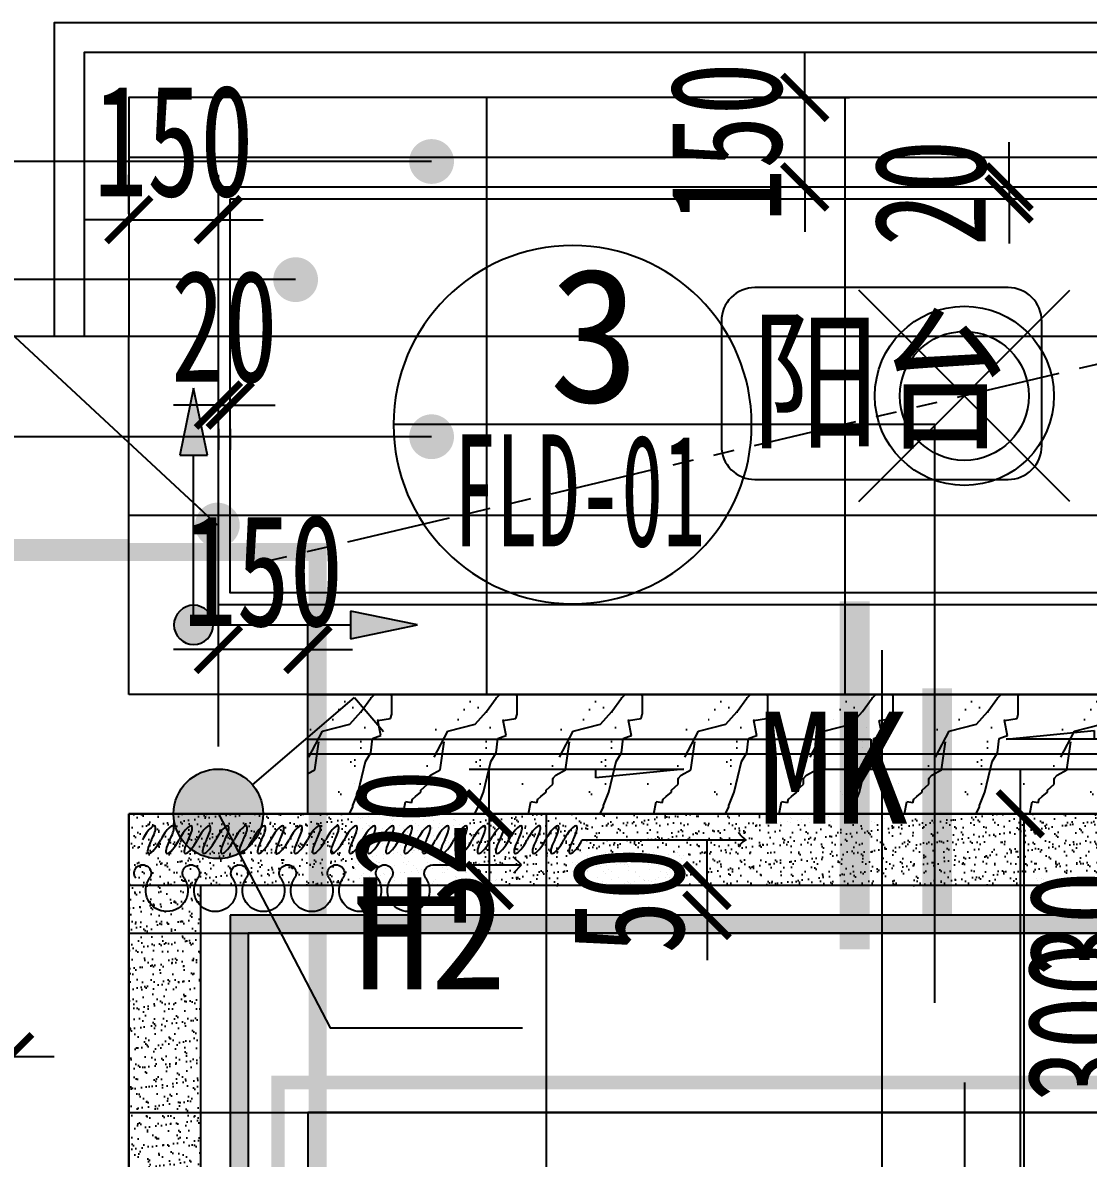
# Model space of a CAD drawing. Header units: millimetres. Extents: x -235126 to 312941, y -228449 to 114042.
# Drawn here: x -7329 to -5543, y -135814 to -133912 of the extents above; entities that cross this region are included whole.
import ezdxf
from ezdxf.enums import TextEntityAlignment as Align
from ezdxf.lldxf.tags import DXFTag

# ---------------------------------------------------------------- set-up
doc = ezdxf.new("R2010")
doc.units = ezdxf.units.MM
doc.header["$LTSCALE"] = 800
doc.linetypes.add('CENTER2', pattern=[1.125, 0.75, -0.125, 0.125, -0.125])
doc.linetypes.add('PHANTOM2', pattern=[1.25, 0.625, -0.125, 0.125, -0.125, 0.125, -0.125])
doc.layers.get('DEFPOINTS').update_dxf_attribs({"color": 250})
for name, color, linetype in [('0-FRAME', 165, 'Continuous'), ('AR-NEWWALL-新砌间墙', 4, 'Continuous'), ('AR-TXET-间墙标注', 7, 'Continuous'), ('EQUIP-插座', 3, 'Continuous'), ('EQUIP-照明', 3, 'Continuous'), ('FC-BHTACH1-地坪铺砌', 8, 'Continuous'), ('FC-BHTACH1-地坪铺砌文字标注', 7, 'Continuous'), ('FF-CURB-窗帘', 8, 'Continuous'), ('FF-DOOR-门扇', 2, 'Continuous'), ('FF-TIXT-平面标注', 7, 'Continuous'), ('k景森a-看线', 1, 'Continuous'), ('l景森a-栏杆', 54, 'Continuous'), ('P-燃气-PIPE', 6, 'GAS-P'), ('RC-DIM1-造型尺寸', 7, 'Continuous'), ('RC-DIM2-灯具尺寸', 7, 'Continuous'), ('RC-FIXTURE-天花造型', 1, 'Continuous'), ('RC-LIGHT-灯具', 2, 'Continuous'), ('RC-天花标高', 7, 'Continuous'), ('WALL', 4, 'Continuous')]:
    doc.layers.add(name, color=color, linetype=linetype)
doc.styles.add('HZDX', font='isocp3.shx', dxfattribs={"width": 0.8, "bigfont": 'hzdx.shx'})
doc.styles.add('JSZY-SongTi', font='', dxfattribs={"width": 0.8})
doc.styles.add('宋-ZY', font='')
doc.styles.add('宋-图框', font='', dxfattribs={"width": 0.7})
doc.styles.add('黑体', font='simhei.ttf', dxfattribs={"width": 0.8})
doc.styles.get('JSZY-SongTi').set_extended_font_data('SimSun')
doc.styles.get('宋-ZY').set_extended_font_data('SimSun')
doc.styles.get('宋-图框').set_extended_font_data('SimSun')
doc.linetypes.add('GAS-P', pattern='A,3,-0.15,["GAS",JSZY-SongTi,S=0.24,R=0,X=0,Y=-0.12],-0.635', length=3.785)
tags = doc.linetypes.add('HIDDEN2', pattern=[0.1875, 0.125, -0.0625]).pattern_tags.tags
tags[6:7] = [DXFTag(74, 4), DXFTag(75, 0), DXFTag(340, '0'), DXFTag(46, 1.0), DXFTag(50, 0.0), DXFTag(44, 0.0), DXFTag(45, 0.0)]
tags[4:5] = [DXFTag(74, 4), DXFTag(75, 0), DXFTag(340, '0'), DXFTag(46, 1.0), DXFTag(50, 0.0), DXFTag(44, 0.0), DXFTag(45, 0.0)]
doc.dimstyles.new('1比75', dxfattribs={"dimscale": 75, "dimtxt": 2.5, "dimasz": 1, "dimexe": 1, "dimexo": 1.5, "dimgap": 0.5, "dimtad": 1, "dimdec": 0, "dimzin": 0, "dimdsep": 46, "dimtxsty": '宋-图框', "dimblk": 'ARCHTICK', "dimcen": 0.09, "dimdle": 1, "dimclrd": 8, "dimclre": 8, "dimclrt": 2, "dimadec": 0, "dimazin": 0, "dimtfac": 1, "dimtdec": 0, "dimtix": 1, "dimtmove": 2, "dimatfit": 3, "dimldrblk": 'DOT', "dimfxl": 1, "dimtolj": 1, "dimtzin": 0, "dimlwd": -1, "dimlwe": -1, "dimarcsym": 0})
pattern_1 = [(37.5, (-7150.803, -143136.554), (-0.818914, 25.04871), [0, -19.76, 0, -22.1, 0, -21.125]), (7.5, (-7150.803, -143136.554), (23.0071, 36.6879), [0, -10.66, 0, -17.81, 0, -6.825]), (327.5, (-7166.793, -143136.554), (40.483844, 0.07357), [0, -6.5, 0, -23.4, 0, -30.55]), (317.5, (-7166.793, -143136.554), (39.07965, 11.40978), [0, -3.25, 0, -15.34, 0, -17.55])]

# ---------------------------------------------------------------- blocks, each defined once
blk = doc.blocks.new('$DorLib2D$00000131')
at = {"color": 0, "linetype": 'Continuous'}
for p, q in [((0.15, 0.125), (0.2319, 0.1973)), ((0.2319, 0.1973), (0.2319, 0.125)), ((-0.5, 0.125), (-0.5, 0)), ((0.0192, 0.125), (-0.5, 0.125)), ((0.0192, 0), (0.0192, 0.125)), ((0.35, 0.125), (0.15, 0.125)), ((-0.5, 0), (0.0192, 0)), ((-0.024, 0), (0.5, 0)), ((-0.024, -0.125), (-0.024, 0)), ((0.5, 0), (0.5, -0.125)), ((-0.35, -0.125), (-0.15, -0.125)), ((-0.2319, -0.1973), (-0.2319, -0.125)), ((-0.15, -0.125), (-0.2319, -0.1973)), ((0.5, -0.125), (-0.024, -0.125))]:
    blk.add_line(p, q, dxfattribs=at)
blk = doc.blocks.new('R23QREEWRW')
at = {"layer": '0-FRAME', "color": 0}
for p, q in [((611876.9, -216348.9), (611602.4, -216348.9)), ((611978.4, -216391), (611992.4, -216377.7)), ((612127.4, -216391), (611978.4, -216391)), ((611991.8, -216404.2), (611978.4, -216391))]:
    blk.add_line(p, q, dxfattribs=at)
at = {"layer": '0-FRAME', "color": 0, "extrusion": (0, 0, -1)}
for centre, major_axis, ratio, start_param, end_param in [((611899.9, -216348.9), (-13.2, 22.9), 0.254545, -1.424879, 1.716714), ((611930.6, -216348.9), (-13.2, 22.9), 0.254545, -1.424879, 1.716714), ((611961.3, -216348.9), (-13.2, 22.9), 0.254545, -1.424879, 1.716714), ((611992, -216348.9), (-13.2, 22.9), 0.254545, -1.424879, 1.716714), ((612022.7, -216348.9), (-13.2, 22.9), 0.254545, -1.424879, 1.716714), ((612053.4, -216348.9), (-13.2, 22.9), 0.254545, -1.424879, 1.716714), ((612084.1, -216348.9), (-13.2, 22.9), 0.254545, -1.424879, 1.716714), ((612114.8, -216348.9), (-13.2, 22.9), 0.254545, -1.424879, 1.716714), ((612145.6, -216348.9), (-13.2, 22.9), 0.254545, -1.424879, 1.716714), ((612176.3, -216348.9), (-13.2, 22.9), 0.254545, -1.424879, 1.716714), ((612207, -216348.9), (-13.2, 22.9), 0.254545, -1.424879, 1.716714), ((612237.7, -216348.9), (-13.2, 22.9), 0.254545, -1.424879, 1.716714), ((612268.4, -216348.9), (-13.2, 22.9), 0.254545, -1.424879, 1.716714), ((612299.1, -216348.9), (-13.2, 22.9), 0.254545, -1.424879, 1.716714), ((612329.8, -216348.9), (-13.2, 22.9), 0.254545, -1.424879, 1.716714), ((612360.5, -216348.9), (-13.2, 22.9), 0.254545, -1.424879, 1.716714), ((612391.2, -216348.9), (-13.2, 22.9), 0.254545, -1.424879, 1.716714), ((612421.9, -216348.9), (-13.2, 22.9), 0.254545, -1.424879, 1.716714), ((612452.6, -216348.9), (-13.2, 22.9), 0.254545, -1.424879, 1.716714), ((612483.3, -216348.9), (-13.2, 22.9), 0.254545, -1.424879, 1.716714), ((612514.1, -216348.9), (-13.2, 22.9), 0.254545, -1.424879, 1.716714), ((612544.8, -216348.9), (-13.2, 22.9), 0.254545, -1.424879, 1.716714), ((612575.5, -216348.9), (-13.2, 22.9), 0.254545, -1.424879, 1.716714), ((612606.2, -216348.9), (-13.2, 22.9), 0.254545, -1.424879, 1.716714), ((611589.3, -216323.2), (20.4, 20.4), 1, 1.253456, 1.885426), ((611589.3, -216374.6), (20.4, 20.4), 1, -0.314629, 0.31734), ((611884.5, -216348.9), (-13.2, 22.9), 0.254545, 1.716714, 4.858306), ((611915.2, -216348.9), (-13.2, 22.9), 0.254545, 1.716714, 4.858306), ((611945.9, -216348.9), (-13.2, 22.9), 0.254545, 1.716714, 4.858306), ((611976.7, -216348.9), (-13.2, 22.9), 0.254545, 1.716714, 4.858306), ((612007.4, -216348.9), (-13.2, 22.9), 0.254545, 1.716714, 4.858306), ((612038.1, -216348.9), (-13.2, 22.9), 0.254545, 1.716714, 4.858306), ((612068.8, -216348.9), (-13.2, 22.9), 0.254545, 1.716714, 4.858306), ((612099.5, -216348.9), (-13.2, 22.9), 0.254545, 1.716714, 4.858306), ((612130.2, -216348.9), (-13.2, 22.9), 0.254545, 1.716714, 4.858306), ((612160.9, -216348.9), (-13.2, 22.9), 0.254545, 1.716714, 4.858306), ((612191.6, -216348.9), (-13.2, 22.9), 0.254545, 1.716714, 4.858306), ((612222.3, -216348.9), (-13.2, 22.9), 0.254545, 1.716714, 4.858306), ((612253, -216348.9), (-13.2, 22.9), 0.254545, 1.716714, 4.858306), ((612283.7, -216348.9), (-13.2, 22.9), 0.254545, 1.716714, 4.858306), ((612314.5, -216348.9), (-13.2, 22.9), 0.254545, 1.716714, 4.858306), ((612345.2, -216348.9), (-13.2, 22.9), 0.254545, 1.716714, 4.858306), ((612375.9, -216348.9), (-13.2, 22.9), 0.254545, 1.716714, 4.858306), ((612406.6, -216348.9), (-13.2, 22.9), 0.254545, 1.716714, 4.858306), ((612437.3, -216348.9), (-13.2, 22.9), 0.254545, 1.716714, 4.858306), ((612468, -216348.9), (-13.2, 22.9), 0.254545, 1.716714, 4.858306), ((612498.7, -216348.9), (-13.2, 22.9), 0.254545, 1.716714, 4.858306), ((612529.4, -216348.9), (-13.2, 22.9), 0.254545, 1.716714, 4.858306), ((612560.1, -216348.9), (-13.2, 22.9), 0.254545, 1.716714, 4.858306), ((612590.8, -216348.9), (-13.2, 22.9), 0.254545, 1.716714, 4.858306)]:
    blk.add_ellipse(centre, major_axis=major_axis, ratio=ratio, start_param=start_param, end_param=end_param, dxfattribs=at)
at = {"layer": '0-FRAME', "color": 0}
for centre, major_axis, start_param, end_param in [((612127.4, -216405.2), (-14.2, 0.2), 2.543147, 4.729487), ((612208.4, -216405.2), (-14.2, 0.4), 2.55266, 6.92534), ((612289.4, -216405.2), (14.2, 0.6), -0.656936, 3.715744), ((612370.4, -216405.2), (-14.2, 0.1), 2.53277, 6.90545), ((612451.4, -216405.2), (-14.2, 0.2), -1.554401, 0.631939), ((612451.4, -216405.2), (14.2, 0.1), -0.619105, 1.567235), ((612532.4, -216405.2), (14.2, 0.2), -0.632347, 3.740333), ((612613.4, -216405.2), (-14.2, 0.1), 2.53277, 6.90545), ((612167.9, -216433.9), (35.4, 0), 2.525078, 4.711418), ((612167.9, -216433.9), (35.4, 0.3), 4.702886, 6.889226), ((612248.9, -216433.9), (-35.4, 0.1), -0.611253, 1.575087), ((612248.9, -216433.9), (35.4, 0.1), 4.708232, 6.894572), ((612329.9, -216433.9), (-35.4, 0.3), -0.607491, 1.578849), ((612329.9, -216433.9), (-35.4, 0.1), 1.57253, 3.75887), ((612410.9, -216433.9), (-35.4, 0.1), -0.613911, 1.572429), ((612410.9, -216433.9), (-35.4, 0.3), 1.579176, 3.765516), ((612491.9, -216433.9), (35.4, 0.4), 2.515669, 4.702009), ((612491.9, -216433.9), (-35.4, 0.1), 1.574925, 3.761264), ((612572.9, -216433.8), (-35.4, 0.1), -0.611253, 1.575087), ((612572.9, -216433.8), (35.4, 0.3), 4.702886, 6.889226)]:
    blk.add_ellipse(centre, major_axis=major_axis, ratio=1, start_param=start_param, end_param=end_param, dxfattribs=at)
blk = doc.blocks.new('_ArchTick')
at = {"color": 0, "linetype": 'ByBlock', "const_width": 0.15}
blk.add_lwpolyline([(-0.5, -0.5), (0.5, 0.5)], dxfattribs=at)
blk = doc.blocks.new('*D384')
at = {"layer": 'DEFPOINTS', "color": 0, "transparency": 16777216}
for p in [(-6320.6, -135236.6), (-6546.9, -135356.6), (-6320.6, -135356.6)]:
    blk.add_point(p, dxfattribs=at)
at = {"layer": 'FC-BHTACH1-地坪铺砌', "color": 8, "transparency": 16777216}
for p, q in [((-6546.9, -135236.6), (-6546.9, -135161.6)), ((-6433.1, -135236.6), (-6621.9, -135236.6)), ((-6546.9, -135236.6), (-6546.9, -135356.6)), ((-6433.1, -135356.6), (-6621.9, -135356.6)), ((-6546.9, -135356.6), (-6546.9, -135431.6))]:
    blk.add_line(p, q, dxfattribs=at)
at = {"layer": 'FC-BHTACH1-地坪铺砌', "color": 8, "transparency": 16777216, "xscale": 75, "yscale": 75, "zscale": 75}
for p, rotation in [((-6546.9, -135236.6), 270), ((-6546.9, -135356.6), 90)]:
    blk.add_blockref('_ArchTick', p, dxfattribs=dict(at, rotation=rotation))
at = {"layer": 'FC-BHTACH1-地坪铺砌', "color": 2, "transparency": 16777216, "insert": (-6678.1, -135296.6), "char_height": 187.5, "attachment_point": 5, "rotation": 90, "style": '宋-图框'}
blk.add_mtext('\\A1;120', dxfattribs=at)
blk = doc.blocks.new('_Dot')
at = {"color": 0, "linetype": 'ByBlock', "lineweight": -2}
blk.add_line((-0.5, 0), (-1, 0), dxfattribs=at)
at = {"color": 0, "linetype": 'ByBlock', "const_width": 0.5}
blk.add_lwpolyline([(-0.25, 0, 1), (0.25, 0, 1)], format="xyb", close=True, dxfattribs=at)
blk = doc.blocks.new('*D385')
at = {"layer": 'DEFPOINTS', "color": 0, "transparency": 16777216}
for p in [(-5989, -135356.6), (-6182, -135406.6), (-5989, -135406.6)]:
    blk.add_point(p, dxfattribs=at)
at = {"layer": 'FC-BHTACH1-地坪铺砌', "color": 8, "transparency": 16777216}
for p, q in [((-6182, -135356.6), (-6182, -135281.6)), ((-6101.5, -135356.6), (-6257, -135356.6)), ((-6182, -135356.6), (-6182, -135406.6)), ((-6101.5, -135406.6), (-6257, -135406.6)), ((-6182, -135406.6), (-6182, -135481.6))]:
    blk.add_line(p, q, dxfattribs=at)
at = {"layer": 'FC-BHTACH1-地坪铺砌', "color": 8, "transparency": 16777216, "xscale": 75, "yscale": 75, "zscale": 75}
for p, rotation in [((-6182, -135356.6), 270), ((-6182, -135406.6), 90)]:
    blk.add_blockref('_ArchTick', p, dxfattribs=dict(at, rotation=rotation))
at = {"layer": 'FC-BHTACH1-地坪铺砌', "color": 2, "transparency": 16777216, "insert": (-6313.2, -135381.6), "char_height": 187.5, "attachment_point": 5, "rotation": 90, "style": '宋-图框'}
blk.add_mtext('\\A1;50', dxfattribs=at)
blk = doc.blocks.new('*D386')
at = {"layer": 'DEFPOINTS', "color": 0, "transparency": 16777216}
for p in [(-5563.5, -135406.6), (-5563.5, -135436.6), (-5416.4, -135436.6)]:
    blk.add_point(p, dxfattribs=at)
at = {"layer": 'FC-BHTACH1-地坪铺砌', "color": 8, "transparency": 16777216}
for p, q in [((-5416.4, -135406.6), (-5416.4, -135331.6)), ((-5451, -135406.6), (-5341.4, -135406.6)), ((-5416.4, -135406.6), (-5416.4, -135436.6)), ((-5451, -135436.6), (-5341.4, -135436.6)), ((-5416.4, -135436.6), (-5416.4, -135511.6))]:
    blk.add_line(p, q, dxfattribs=at)
at = {"layer": 'FC-BHTACH1-地坪铺砌', "color": 8, "transparency": 16777216, "xscale": 75, "yscale": 75, "zscale": 75}
for p, rotation in [((-5416.4, -135406.6), 270), ((-5416.4, -135436.6), 90)]:
    blk.add_blockref('_ArchTick', p, dxfattribs=dict(at, rotation=rotation))
at = {"layer": 'FC-BHTACH1-地坪铺砌', "color": 2, "transparency": 16777216, "insert": (-5547.7, -135421.6), "char_height": 187.5, "attachment_point": 5, "rotation": 90, "style": '宋-图框'}
blk.add_mtext('\\A1;30', dxfattribs=at)
blk = doc.blocks.new('A$C10480FC2')
at = {"layer": 'RC-LIGHT-灯具', "color": 8}
for p, q in [((0, 0), (176.78, 176.78)), ((176.78, 0), (0, 176.78))]:
    blk.add_line(p, q, dxfattribs=at)
at = {"layer": 'RC-LIGHT-灯具'}
blk.add_circle((88.39, 88.39), 75, dxfattribs=at)
at = {"layer": 'RC-LIGHT-灯具', "color": 8}
blk.add_circle((88.39, 88.39), 54, dxfattribs=at)
blk = doc.blocks.new('*D416')
at = {"layer": 'DEFPOINTS', "color": 0, "transparency": 16777216}
for p in [(-7000.8, -134241.5), (-7150.8, -134344), (-7000.8, -134344)]:
    blk.add_point(p, dxfattribs=at)
at = {"layer": 'RC-DIM1-造型尺寸', "color": 8, "transparency": 16777216}
for p, q in [((-7150.8, -134231.5), (-7150.8, -134166.5)), ((-7000.8, -134231.5), (-7000.8, -134166.5)), ((-7150.8, -134241.5), (-7225.8, -134241.5)), ((-7150.8, -134241.5), (-7000.8, -134241.5)), ((-7000.8, -134241.5), (-6925.8, -134241.5))]:
    blk.add_line(p, q, dxfattribs=at)
at = {"layer": 'RC-DIM1-造型尺寸', "color": 8, "transparency": 16777216, "xscale": 75, "yscale": 75, "zscale": 75}
blk.add_blockref('_ArchTick', (-7150.8, -134241.5), dxfattribs=at)
at = {"layer": 'RC-DIM1-造型尺寸', "color": 8, "transparency": 16777216, "xscale": 75, "yscale": 75, "zscale": 75, "rotation": 180}
blk.add_blockref('_ArchTick', (-7000.8, -134241.5), dxfattribs=at)
at = {"layer": 'RC-DIM1-造型尺寸', "color": 2, "transparency": 16777216, "insert": (-7075.8, -134110.2), "char_height": 187.5, "attachment_point": 5, "style": '宋-图框'}
blk.add_mtext('\\A1;150', dxfattribs=at)
blk = doc.blocks.new('*D417')
at = {"layer": 'DEFPOINTS', "color": 0, "transparency": 16777216}
for p in [(-7000.8, -134479.2), (-6980.8, -134479.2), (-6980.8, -134552)]:
    blk.add_point(p, dxfattribs=at)
at = {"layer": 'RC-DIM1-造型尺寸', "color": 8, "transparency": 16777216}
for p, q in [((-7000.8, -134552), (-7075.8, -134552)), ((-7000.8, -134552), (-6980.8, -134552)), ((-6980.8, -134552), (-6905.8, -134552)), ((-7000.8, -134591.7), (-7000.8, -134627)), ((-6980.8, -134591.7), (-6980.8, -134627))]:
    blk.add_line(p, q, dxfattribs=at)
at = {"layer": 'RC-DIM1-造型尺寸', "color": 8, "transparency": 16777216, "xscale": 75, "yscale": 75, "zscale": 75}
blk.add_blockref('_ArchTick', (-7000.8, -134552), dxfattribs=at)
at = {"layer": 'RC-DIM1-造型尺寸', "color": 8, "transparency": 16777216, "xscale": 75, "yscale": 75, "zscale": 75, "rotation": 180}
blk.add_blockref('_ArchTick', (-6980.8, -134552), dxfattribs=at)
at = {"layer": 'RC-DIM1-造型尺寸', "color": 2, "transparency": 16777216, "insert": (-6990.8, -134420.8), "char_height": 187.5, "attachment_point": 5, "style": '宋-图框'}
blk.add_mtext('\\A1;20', dxfattribs=at)
blk = doc.blocks.new('*D418')
at = {"layer": 'DEFPOINTS', "color": 0, "transparency": 16777216}
for p in [(-6217.3, -134036.6), (-6018.2, -134036.6), (-6217.3, -134186.6)]:
    blk.add_point(p, dxfattribs=at)
at = {"layer": 'RC-DIM1-造型尺寸', "color": 8, "transparency": 16777216}
for p, q in [((-6018.2, -134036.6), (-6018.2, -133961.6)), ((-6104.8, -134036.6), (-5943.2, -134036.6)), ((-6018.2, -134186.6), (-6018.2, -134036.6)), ((-6104.8, -134186.6), (-5943.2, -134186.6)), ((-6018.2, -134186.6), (-6018.2, -134261.6))]:
    blk.add_line(p, q, dxfattribs=at)
at = {"layer": 'RC-DIM1-造型尺寸', "color": 8, "transparency": 16777216, "xscale": 75, "yscale": 75, "zscale": 75}
for p, rotation in [((-6018.2, -134036.6), 270), ((-6018.2, -134186.6), 90)]:
    blk.add_blockref('_ArchTick', p, dxfattribs=dict(at, rotation=rotation))
at = {"layer": 'RC-DIM1-造型尺寸', "color": 2, "transparency": 16777216, "insert": (-6149.5, -134111.6), "char_height": 187.5, "attachment_point": 5, "rotation": 90, "style": '宋-图框'}
blk.add_mtext('\\A1;150', dxfattribs=at)
blk = doc.blocks.new('*D419')
at = {"layer": 'DEFPOINTS', "color": 0, "transparency": 16777216}
for p in [(-5830.7, -134186.6), (-5830.7, -134206.6), (-5676, -134206.6)]:
    blk.add_point(p, dxfattribs=at)
at = {"layer": 'RC-DIM1-造型尺寸', "color": 8, "transparency": 16777216}
for p, q in [((-5676, -134186.6), (-5676, -134111.6)), ((-5718.2, -134186.6), (-5601, -134186.6)), ((-5676, -134186.6), (-5676, -134206.6)), ((-5718.2, -134206.6), (-5601, -134206.6)), ((-5676, -134206.6), (-5676, -134281.6))]:
    blk.add_line(p, q, dxfattribs=at)
at = {"layer": 'RC-DIM1-造型尺寸', "color": 8, "transparency": 16777216, "xscale": 75, "yscale": 75, "zscale": 75}
for p, rotation in [((-5676, -134186.6), 270), ((-5676, -134206.6), 90)]:
    blk.add_blockref('_ArchTick', p, dxfattribs=dict(at, rotation=rotation))
at = {"layer": 'RC-DIM1-造型尺寸', "color": 2, "transparency": 16777216, "insert": (-5807.2, -134196.6), "char_height": 187.5, "attachment_point": 5, "rotation": 90, "style": '宋-图框'}
blk.add_mtext('\\A1;20', dxfattribs=at)
blk = doc.blocks.new('*D425')
at = {"layer": 'DEFPOINTS', "color": 0, "transparency": 16777216}
for p in [(-5256.4, -135436.6), (-5419.6, -135736.6), (-5256.4, -135736.6)]:
    blk.add_point(p, dxfattribs=at)
at = {"layer": 'RC-DIM1-造型尺寸', "color": 8, "transparency": 16777216}
for p, q in [((-5419.6, -135436.6), (-5419.6, -135361.6)), ((-5368.9, -135436.6), (-5494.6, -135436.6)), ((-5419.6, -135436.6), (-5419.6, -135736.6)), ((-5368.9, -135736.6), (-5494.6, -135736.6)), ((-5419.6, -135736.6), (-5419.6, -135811.6))]:
    blk.add_line(p, q, dxfattribs=at)
at = {"layer": 'RC-DIM1-造型尺寸', "color": 8, "transparency": 16777216, "xscale": 75, "yscale": 75, "zscale": 75}
for p, rotation in [((-5419.6, -135436.6), 270), ((-5419.6, -135736.6), 90)]:
    blk.add_blockref('_ArchTick', p, dxfattribs=dict(at, rotation=rotation))
at = {"layer": 'RC-DIM1-造型尺寸', "color": 2, "transparency": 16777216, "insert": (-5550.9, -135586.6), "char_height": 187.5, "attachment_point": 5, "rotation": 90, "style": '宋-图框'}
blk.add_mtext('\\A1;300', dxfattribs=at)
blk = doc.blocks.new('*D497')
at = {"layer": 'DEFPOINTS', "color": 0, "transparency": 16777216}
for p in [(-5657, -135236.6), (-5250.8, -135236.6), (-5250.8, -136786.6)]:
    blk.add_point(p, dxfattribs=at)
at = {"layer": 'RC-DIM2-灯具尺寸', "color": 8, "transparency": 16777216}
for p, q in [((-5657, -136861.6), (-5657, -135161.6)), ((-5363.3, -135236.6), (-5732, -135236.6)), ((-5363.3, -136786.6), (-5732, -136786.6))]:
    blk.add_line(p, q, dxfattribs=at)
at = {"layer": 'RC-DIM2-灯具尺寸', "color": 8, "transparency": 16777216, "xscale": 75, "yscale": 75, "zscale": 75}
for p, rotation in [((-5657, -135236.6), 90), ((-5657, -136786.6), 270)]:
    blk.add_blockref('_ArchTick', p, dxfattribs=dict(at, rotation=rotation))
at = {"layer": 'RC-DIM2-灯具尺寸', "color": 2, "transparency": 16777216, "insert": (-5788.2, -136011.6), "char_height": 187.5, "attachment_point": 5, "rotation": 90, "style": '宋-图框'}
blk.add_mtext('\\A1;1550', dxfattribs=at)
blk = doc.blocks.new('*D524')
at = {"layer": 'DEFPOINTS', "color": 0, "transparency": 16777216}
for p in [(-8151.3, -135266.6), (-7350.8, -135266.6), (-8151.3, -135643.7)]:
    blk.add_point(p, dxfattribs=at)
at = {"layer": 'EQUIP-插座', "color": 8, "transparency": 16777216}
for p, q in [((-8151.3, -135379.1), (-8151.3, -135718.7)), ((-7350.8, -135379.1), (-7350.8, -135718.7)), ((-7275.8, -135643.7), (-8226.3, -135643.7))]:
    blk.add_line(p, q, dxfattribs=at)
at = {"layer": 'EQUIP-插座', "color": 8, "transparency": 16777216, "xscale": 75, "yscale": 75, "zscale": 75, "rotation": 180}
blk.add_blockref('_ArchTick', (-8151.3, -135643.7), dxfattribs=at)
at = {"layer": 'EQUIP-插座', "color": 8, "transparency": 16777216, "xscale": 75, "yscale": 75, "zscale": 75}
blk.add_blockref('_ArchTick', (-7350.8, -135643.7), dxfattribs=at)
at = {"layer": 'EQUIP-插座', "color": 2, "transparency": 16777216, "insert": (-7751, -135512.5), "char_height": 187.5, "attachment_point": 5, "style": '宋-图框'}
blk.add_mtext('\\A1;800', dxfattribs=at)
blk = doc.blocks.new('*D533')
at = {"layer": 'DEFPOINTS', "color": 0, "transparency": 16777216}
for p in [(-7000.8, -134961.2), (-7000.8, -135236.6), (-6850.8, -135236.6)]:
    blk.add_point(p, dxfattribs=at)
at = {"layer": 'EQUIP-照明', "color": 8, "transparency": 16777216}
for p, q in [((-7000.8, -135124.1), (-7000.8, -134886.2)), ((-6850.8, -135124.1), (-6850.8, -134886.2)), ((-7000.8, -134961.2), (-7075.8, -134961.2)), ((-6850.8, -134961.2), (-7000.8, -134961.2)), ((-6850.8, -134961.2), (-6775.8, -134961.2))]:
    blk.add_line(p, q, dxfattribs=at)
at = {"layer": 'EQUIP-照明', "color": 8, "transparency": 16777216, "xscale": 75, "yscale": 75, "zscale": 75}
blk.add_blockref('_ArchTick', (-7000.8, -134961.2), dxfattribs=at)
at = {"layer": 'EQUIP-照明', "color": 8, "transparency": 16777216, "xscale": 75, "yscale": 75, "zscale": 75, "rotation": 180}
blk.add_blockref('_ArchTick', (-6850.8, -134961.2), dxfattribs=at)
at = {"layer": 'EQUIP-照明', "color": 2, "transparency": 16777216, "insert": (-6925.8, -134830), "char_height": 187.5, "attachment_point": 5, "style": '宋-图框'}
blk.add_mtext('\\A1;150', dxfattribs=at)
blk = doc.blocks.new('*U534')
h = blk.add_hatch(color=256)
edge = h.paths.add_edge_path()
edge.add_arc((0, 1), 1, 0, 360)
for p, q in [((-3.464, 3), (-2.964, 3.866)), ((-0.866, 1.5), (-3.464, 3))]:
    blk.add_line(p, q)
blk.add_circle((0, 1), 1)
blk = doc.blocks.new('CCPP')
h = blk.add_hatch(color=2)
h.paths.add_polyline_path([(-0.31, -3.505), (0.31, -3.505), (0, -5)])
edge = h.paths.add_edge_path()
edge.add_ellipse((0, 0), major_axis=(0.31, 0.31), ratio=1, start_angle=45, end_angle=225, ccw=False)
edge.add_ellipse((0, 0), major_axis=(0.31, 0.31), ratio=1, start_angle=225, end_angle=405, ccw=False)
h.paths.add_polyline_path([(-5.289, 0), (-3.794, 0.31), (-3.794, -0.31)])
at = {"color": 2}
for p, q in [((-5.289, 0), (-3.794, 0.31)), ((-3.794, 0.31), (-3.794, -0.31)), ((-3.794, -0.31), (-5.289, 0)), ((0, 0), (-3.794, 0)), ((0, 0), (0, -3.505)), ((-0.31, -3.505), (0.31, -3.505)), ((0, -5), (-0.31, -3.505)), ((0.31, -3.505), (0, -5))]:
    blk.add_line(p, q, dxfattribs=at)
at = {"color": 2, "extrusion": (0, 0, -1)}
blk.add_ellipse((0, 0), major_axis=(-0.31, 0.31), ratio=1, start_param=4.712389, end_param=10.995574, dxfattribs=at)
blk = doc.blocks.new('A$C64543D7B')
at = {"color": 2}
blk.add_line((0.063, 4), (8.063, 4), dxfattribs=at)
blk.add_circle((4.063, 4), 4, dxfattribs=at)
at = {"color": 6, "style": '黑体'}
blk.add_attdef('方向', text='', height=2.743, dxfattribs=at).set_placement((4.002, 5.768), align=Align.MIDDLE_CENTER)
at = {"color": 6, "style": 'HZDX', "width": 0.5}
blk.add_attdef('图号', text='', height=2.469, dxfattribs=at).set_placement((4.002, 2.262), align=Align.MIDDLE_CENTER)

msp = doc.modelspace()

# ---------------------------------------------------------------- hatches: boundary and pattern name
at = {"layer": 'FC-BHTACH1-地坪铺砌'}
h = msp.add_hatch(dxfattribs=at)
h.set_pattern_fill('大理石', color=75, scale=70, style=0)
h.set_pattern_definition([(41.9872, (-6675.803, -135212.554), (420, 315), [6.727, -1405.904]), (68.1986, (-6775.803, -135223.054), (210, 630), [24.233, -1672.094]), (60.9454, (-6780.803, -135235.054), (210, 315), [10.296, -2151.787]), (90, (-6775.8, -135226.05), (210, -1e-14), [3, -312]), (71.565, (-6677.8, -135218.55), (4e-07, 315), [6.325, -657.754]), (171.4692, (-6677.803, -135218.554), (-210, 2e-06), [10.112, -2113.382]), (79.2157, (-6691.803, -135238.054), (210, 1260), [21.378, -2223.266]), (62.133, (-6849.803, -135142.054), (839.99999, 1575.000006), [49.206, -10284.0954]), (0, (-6846.78, -135095.87), (0, 315), [0, -210]), (64.9831, (-6710.803, -135038.554), (420, 945), [33.106, -3443.013]), (81.4391, (-6629.803, -135163.054), (420, 2834.999982), [47.024, -9828.001]), (82.875, (-6745.803, -135134.554), (209.99999, 1575), [24.187, -5055.036]), (76.7595, (-6766.803, -135200.554), (210, 945), [52.393, -5448.846]), (0, (-6799.54, -135200.4), (0, 315), [0, -210]), (0, (-6796.17, -135203.77), (0, 315), [0, -210]), (0, (-6772.55, -135186.9), (0, 315), [0, -210]), (0, (-6779.3, -135149.82), (0, 315), [0, -210]), (59.0362, (-6754.803, -135149.554), (209.99998, 315), [17.493, -3656.007]), (0, (-6745.82, -135135.14), (0, 315), [0, -210]), (0, (-6772.55, -135146.45), (0, 315), [0, -210]), (0, (-6762.42, -135126.22), (0, 315), [0, -210]), (0, (-6772.55, -135156.56), (0, 315), [0, -210]), (50.1944, (-6650.803, -135178.054), (210, 315), [7.81, -1632.342]), (90, (-6650.8, -135187.05), (210, -1e-14), [9, -306]), (43.6678, (-6661.803, -135197.554), (630, 630), [15.207, -3178.243]), (90, (-6661.8, -135200.55), (210, -1e-14), [3, -312]), (39.8056, (-6670.803, -135208.054), (420, 315), [11.715, -2448.513]), (0, (-6701.7, -135186.9), (0, 315), [0, -210]), (0, (-6650.34, -135177.4), (0, 315), [0, -210]), (0, (-6650.34, -135177.4), (0, 315), [0, -210]), (29.3578, (-6645.803, -135172.054), (630, 315), [18.358, -1909.186]), (0, (-6651.07, -135156.56), (0, 315), [0, -210]), (146.31, (-6710.803, -135038.554), (-420, 315), [21.633, -2249.864]), (8.1301, (-6733.803, -135080.554), (2099.99999, 315), [21.213, -4433.56]), (47.8624, (-6780.803, -135086.554), (840, 945), [28.32, -5918.797]), (14.6209, (-6826.803, -135098.554), (1260, 315.00001), [47.539, -4944.1035]), (0, (-6809.66, -135079), (0, 315), [0, -210]), (18.435, (-6742.803, -135110.554), (840, 315), [9.487, -1982.748]), (16.6992, (-6733.8, -135107.554), (210, 2e-05), [5.22, -1091.012]), (101.0937, (-6728.803, -135106.054), (-420, 2204.99998), [25.986, -5430.985]), (0, (-6755.67, -135092.5), (0, 315), [0, -210]), (0, (-6733.9, -135079.96), (0, 315), [0, -210]), (0, (-6762.42, -135116.1), (0, 315), [0, -210]), (0, (-6789.42, -135048.66), (0, 315), [0, -210]), (0, (-6799.54, -135062.15), (0, 315), [0, -210]), (44.1449, (-6745.803, -135043.054), (630, 630), [23.691, -4951.359]), (54.58294, (-6761.803, -135065.554), (210, 315), [27.609, -5770.255]), (0, (-6745.52, -135042.85), (0, 315), [0, -210]), (0, (-6775.92, -135058.78), (0, 315), [0, -210]), (0, (-6745.52, -135042.85), (0, 315), [0, -210]), (0, (-6761.77, -135066.04), (0, 315), [0, -210]), (75.0686, (-6712.803, -135077.554), (210, 945), [7.762, -1622.276]), (90, (-6710.8, -135070.05), (210, -1e-14), [31.5, -283.5]), (50.1944, (-6673.803, -134938.054), (210, 315), [7.81, -1632.342]), (0, (-6732.06, -135004.83), (0, 315), [0, -210]), (0, (-6725.3, -135008.2), (0, 315), [0, -210]), (0, (-6752.3, -135001.45), (0, 315), [0, -210]), (0, (-6718.56, -134964.36), (0, 315), [0, -210]), (53.1301, (-6696.803, -134983.054), (210, 315), [15, -3135]), (90, (-6696.8, -135008.55), (210, -1e-14), [25.5, -289.5]), (0, (-6696.77, -135008.05), (0, 315), [0, -210]), (23.1986, (-6680.803, -134941.054), (630, 315), [7.616, -1591.697]), (66.0375, (-6682.8, -134945.554), (210, 630), [4.924, -1029.206]), (66.0375, (-6684.8, -134950.054), (210, 630), [4.924, -1029.206]), (81.8699, (-6687.803, -134971.054), (210, 1575), [21.213, -4433.56]), (90, (-6668.8, -134932.05), (210, -1e-14), [7.5, -307.5]), (0, (-6691.87, -134921.55), (0, 315), [0, -210])])
h.paths.add_polyline_path([(-5050.8, -135036.6), (-6850.8, -135036.6), (-6850.8, -135236.6), (-5050.8, -135236.6)])
h = msp.add_hatch(dxfattribs=at)
h.set_pattern_fill('AR-SAND', color=75, scale=13, style=0)
h.set_pattern_definition(pattern_1)
h.paths.add_polyline_path([(-6450.8, -135236.6), (-7150.8, -135236.6), (-7150.8, -135356.6), (-7030.8, -135356.6), (-6450.8, -135356.6)])
h = msp.add_hatch(dxfattribs=at)
h.set_pattern_fill('AR-SAND', color=75, scale=13, style=0)
h.set_pattern_definition(pattern_1)
h.paths.add_polyline_path([(-5650.8, -135356.6), (-5650.8, -135236.6), (-6450.8, -135236.6), (-6450.8, -135356.6)])
h = msp.add_hatch(dxfattribs=at)
h.set_pattern_fill('AR-SAND', color=75, scale=13, style=0)
h.set_pattern_definition(pattern_1)
h.paths.add_polyline_path([(-4850.8, -135236.6), (-5650.8, -135236.6), (-5650.8, -135356.6), (-4850.8, -135356.6)])
h = msp.add_hatch(dxfattribs=at)
h.set_pattern_fill('AR-SAND', color=75, scale=13, style=0)
h.set_pattern_definition(pattern_1)
h.paths.add_polyline_path([(-7030.8, -135356.6), (-7150.8, -135356.6), (-7150.8, -135736.6), (-7030.8, -135736.6)])
h = msp.add_hatch(dxfattribs=at)
h.set_pattern_fill('AR-SAND', color=75, scale=13, style=0)
h.set_pattern_definition([(37.5, (-6980.803, -142966.554), (-0.818914, 25.04871), [0, -19.76, 0, -22.1, 0, -21.125]), (7.5, (-6980.803, -142966.554), (23.0071, 36.6879), [0, -10.66, 0, -17.81, 0, -6.825]), (327.5, (-6996.793, -142966.554), (40.483844, 0.07357), [0, -6.5, 0, -23.4, 0, -30.55]), (317.5, (-6996.793, -142966.554), (39.07965, 11.40978), [0, -3.25, 0, -15.34, 0, -17.55])])
h.paths.add_polyline_path([(-6980.8, -135406.6), (-6980.8, -142966.6), (-3520.8, -142966.6), (-3520.8, -138506.6), (-4520.8, -138506.6), (-4520.8, -135406.6)])
h.paths.add_polyline_path([(-6950.8, -135436.6), (-6950.8, -142936.6), (-3550.8, -142936.6), (-3550.8, -138536.6), (-4550.8, -138536.6), (-4550.8, -135436.6)], flags=16)
h = msp.add_hatch(dxfattribs=at)
h.set_pattern_fill('AR-SAND', color=75, scale=13, style=0)
h.set_pattern_definition(pattern_1)
h.paths.add_polyline_path([(-7030.8, -135736.6), (-7150.8, -135736.6), (-7150.8, -136536.6), (-7030.8, -136536.6)])

# ---------------------------------------------------------------- linework, layer by layer
at = {"layer": 'AR-NEWWALL-新砌间墙', "color": 8}
msp.add_line((-6850.8, -135036.6), (-5050.8, -135036.6), dxfattribs=at)
at = {"layer": 'EQUIP-照明', "linetype": 'HIDDEN2', "ltscale": 0.5}
msp.add_line((-5750.8, -135686.6), (-5750.8, -136155.2), dxfattribs=at)
at = {"layer": 'EQUIP-照明'}
msp.add_lwpolyline([(-7000.8, -135236.6), (-6813.3, -135595.3), (-6491.2, -135595.3)], dxfattribs=at)
at = {"layer": 'FC-BHTACH1-地坪铺砌', "color": 75}
for p, q in [((-6550.8, -135036.6), (-6550.8, -134036.6)), ((-5950.8, -135036.6), (-5950.8, -134036.6)), ((-7150.8, -134136.6), (-4350.8, -134136.6)), ((-7150.8, -134436.6), (-4350.8, -134436.6)), ((-7150.8, -134736.6), (-4350.8, -134736.6))]:
    msp.add_line(p, q, dxfattribs=at)
at = {"layer": 'FC-BHTACH1-地坪铺砌', "color": 8}
for p, q in [((-6850.8, -135036.6), (-5050.8, -135036.6)), ((-6850.8, -135236.6), (-5050.8, -135236.6)), ((-6450.8, -143136.6), (-6450.8, -135236.6)), ((-5650.8, -143136.6), (-5650.8, -135236.6)), ((-7030.8, -135356.6), (-7150.8, -135356.6)), ((-7150.8, -135736.6), (-4350.8, -135736.6))]:
    msp.add_line(p, q, dxfattribs=at)
at = {"layer": 'FC-BHTACH1-地坪铺砌', "color": 2}
msp.add_lwpolyline([(-5800.5, -135553.4), (-5800.5, -134584.7), (-6107.2, -134584.7)], dxfattribs=at)
at = {"layer": 'FC-BHTACH1-地坪铺砌', "color": 3, "linetype": 'HIDDEN2', "ltscale": 2, "const_width": 30}
msp.add_lwpolyline([(-9804.2, -134797.9), (-6834.4, -134797.9), (-6834.4, -138081.3), (-9804.2, -138081.3)], close=True, dxfattribs=at)
msp.add_lwpolyline([(-9804.2, -134797.9), (-6834.4, -134797.9), (-6834.4, -138081.3), (-9804.2, -138081.3)], close=True, dxfattribs=at)
at = {"layer": 'FC-BHTACH1-地坪铺砌', "color": 2, "const_width": 50}
msp.add_lwpolyline([(-5934.7, -134880.8), (-5934.7, -135463.4)], dxfattribs=at)
at = {"layer": 'FC-BHTACH1-地坪铺砌', "color": 75}
msp.add_lwpolyline([(-7150.8, -135236.6), (-7150.8, -143136.6), (-3350.8, -143136.6), (-3350.8, -138336.6), (-4350.8, -138336.6), (-4350.8, -135236.6), (-7150.8, -135236.6)], dxfattribs=at)
at = {"layer": 'FC-BHTACH1-地坪铺砌', "color": 8}
for points in [[(-7030.8, -135356.6), (-7030.8, -143016.6), (-3470.8, -143016.6), (-3470.8, -138456.6), (-4470.8, -138456.6), (-4470.8, -135356.6)], [(-6980.8, -135406.6), (-6980.8, -142966.6), (-3520.8, -142966.6), (-3520.8, -138506.6), (-4520.8, -138506.6), (-4520.8, -135406.6)], [(-6950.8, -135436.6), (-6950.8, -142936.6), (-3550.8, -142936.6), (-3550.8, -138536.6), (-4550.8, -138536.6), (-4550.8, -135436.6)]]:
    msp.add_lwpolyline(points, close=True, dxfattribs=at)
at = {"layer": 'FF-DOOR-门扇', "color": 8}
msp.add_line((-5050.8, -135036.6), (-6850.8, -135036.6), dxfattribs=at)
at = {"layer": 'FF-TIXT-平面标注'}
msp.add_lwpolyline([(-5677.5, -134355.2), (-6101.7, -134355.2, 0.414214), (-6158, -134411.4), (-6158, -134620.4, 0.414214), (-6101.7, -134676.6), (-5677.5, -134676.6, 0.414214), (-5621.3, -134620.4), (-5621.3, -134411.4, 0.414214)], format="xyb", close=True, dxfattribs=at)
at = {"layer": 'k景森a-看线'}
msp.add_lwpolyline([(-4350.8, -134036.6), (-7150.8, -134036.6), (-7150.8, -134436.6)], dxfattribs=at)
at = {"layer": 'l景森a-栏杆'}
for points in [[(-4350.8, -133911.6), (-7275.8, -133911.6), (-7275.8, -134436.6)], [(-4350.8, -133961.6), (-7225.8, -133961.6), (-7225.8, -134436.6)]]:
    msp.add_lwpolyline(points, dxfattribs=at)
at = {"layer": 'P-燃气-PIPE', "linetype": 'HIDDEN2', "ltscale": 0.6, "const_width": 20}
msp.add_lwpolyline([(-7650.6, -135332.3), (-7600.8, -135332.3), (-7600.8, -134786.1), (-7150.8, -134786.1)], dxfattribs=at)
at = {"layer": 'RC-DIM2-灯具尺寸', "color": 75, "linetype": 'PHANTOM2', "ltscale": 0.35}
msp.add_line((-4570.8, -134256.6), (-6930.8, -134816.6), dxfattribs=at)
at = {"layer": 'RC-FIXTURE-天花造型'}
for p, q in [((-6850.8, -135036.6), (-5050.8, -135036.6)), ((-6850.8, -135236.6), (-5050.8, -135236.6)), ((-7150.8, -135436.6), (-4350.8, -135436.6))]:
    msp.add_line(p, q, dxfattribs=at)
at = {"layer": 'RC-FIXTURE-天花造型', "color": 2}
msp.add_lwpolyline([(-7000.8, -134186.6), (-4500.8, -134186.6), (-4500.8, -134886.6), (-7000.8, -134886.6)], close=True, dxfattribs=at)
at = {"layer": 'RC-FIXTURE-天花造型', "color": 8}
msp.add_lwpolyline([(-6980.8, -134206.6), (-4520.8, -134206.6), (-4520.8, -134866.6), (-6980.8, -134866.6)], close=True, dxfattribs=at)
at = {"layer": 'RC-FIXTURE-天花造型'}
msp.add_lwpolyline([(-3650.8, -138636.6), (-4650.8, -138636.6), (-4650.8, -135736.6), (-6850.8, -135736.6), (-6850.8, -142636.6), (-3650.8, -142636.6), (-3650.8, -139436.6)], close=True, dxfattribs=at)
at = {"layer": 'RC-LIGHT-灯具', "linetype": 'CENTER2', "ltscale": 0.5, "const_width": 22.5}
msp.add_lwpolyline([(-3600.8, -138586.6), (-4600.8, -138586.6), (-4600.8, -135686.6), (-6900.8, -135686.6), (-6900.8, -142686.6), (-3600.8, -142686.6), (-3600.8, -139436.6)], close=True, dxfattribs=at)
at = {"layer": 'RC-天花标高', "color": 2}
msp.add_line((-5888.5, -136115.5), (-5888.5, -134962.5), dxfattribs=at)
at = {"layer": 'RC-天花标高', "color": 2, "const_width": 50}
msp.add_lwpolyline([(-5796.5, -135432.6), (-5796.5, -135026.5)], dxfattribs=at)
at = {"layer": 'WALL'}
for p, q in [((-7350.8, -134436.6), (-7150.8, -134436.6)), ((-7150.8, -135036.6), (-7150.8, -134436.6)), ((-6850.8, -135036.6), (-7150.8, -135036.6)), ((-6850.8, -135236.6), (-6850.8, -135036.6)), ((-7150.8, -135986.6), (-7150.8, -135236.6)), ((-7150.8, -135236.6), (-6850.8, -135236.6))]:
    msp.add_line(p, q, dxfattribs=at)

# ---------------------------------------------------------------- block references
at = {"layer": 'EQUIP-照明', "xscale": 75.00000009740391, "yscale": 75.00000009740391, "zscale": 75.00000009740391, "rotation": 250.5624106866875}
msp.add_blockref('*U534', (-7071.5, -135211.6), dxfattribs=at)
at = {"layer": 'FC-BHTACH1-地坪铺砌', "color": 1}
ref = msp.add_blockref('A$C64543D7B', (-6102.5, -134884.7), dxfattribs=dict(at, xscale=-75, yscale=75, zscale=75))
ref.add_attrib('方向', '3', dxfattribs={"layer": '0', "color": 7, "height": 225, "style": '黑体'}).set_placement((-6370.6, -134434.7), align=Align.MIDDLE_CENTER)
ref.add_attrib('图号', 'FLD-01', dxfattribs={"layer": '0', "color": 7, "height": 187.5, "style": '宋-ZY', "width": 0.55}).set_placement((-6395.8, -134694.8), align=Align.MIDDLE_CENTER)
at = {"layer": 'FC-BHTACH1-地坪铺砌', "xscale": -75, "yscale": 75, "zscale": 75, "rotation": 90}
msp.add_blockref('CCPP', (-7042.3, -134920.2), dxfattribs=at)
at = {"layer": 'FF-CURB-窗帘', "xscale": -1}
msp.add_blockref('R23QREEWRW', (605485.8, 81069), dxfattribs=at)
at = {"layer": 'FF-DOOR-门扇', "xscale": 1800, "yscale": 200, "zscale": 200, "rotation": 180}
msp.add_blockref('$DorLib2D$00000131', (-5950.8, -135136.6), dxfattribs=at)
at = {"layer": 'RC-LIGHT-灯具', "xscale": 2, "yscale": 2, "zscale": 2}
msp.add_blockref('A$C10480FC2', (-5927.6, -134713.3), dxfattribs=at)

# ---------------------------------------------------------------- texts
at = {"layer": 'AR-TXET-间墙标注', "insert": (-6097.8, -135159.3), "char_height": 187.5, "attachment_point": 4, "line_spacing_factor": 0.84, "style": '宋-ZY'}
msp.add_mtext('MK', dxfattribs=at)
at = {"layer": 'EQUIP-照明', "insert": (-6773.2, -135436.6), "char_height": 187.5, "attachment_point": 4, "line_spacing_factor": 0.84, "style": '宋-ZY'}
msp.add_mtext('H2', dxfattribs=at)
at = {"layer": 'FF-TIXT-平面标注', "style": '宋-ZY', "width": 0.85}
msp.add_text('阳台', height=187.5, rotation=360, dxfattribs=at).set_placement((-5891.2, -134511), align=Align.MIDDLE_CENTER)

# ---------------------------------------------------------------- dimensions: what is measured, and where the dimension line sits
at = {"layer": 'EQUIP-插座', "color": 1}
dim = msp.add_linear_dim(base=(-8151.2833, -135643.7075), p1=(-7350.8028, -135266.5542), p2=(-8151.2833, -135266.5543), dimstyle='1比75', override={"dimfxl": 100}, dxfattribs=at)
dim.commit()
dim.dimension.update_dxf_attribs({"geometry": '*D524', "text_midpoint": (-7751.0431, -135512.4575)})
at = {"layer": 'EQUIP-照明', "color": 1}
dim = msp.add_linear_dim(base=(-7000.8, -134961.2), p1=(-6850.8, -135236.6), p2=(-7000.8, -135236.6), dimstyle='1比75', override={"dimfxl": 100}, dxfattribs=at)
dim.commit()
dim.dimension.update_dxf_attribs({"geometry": '*D533', "text_midpoint": (-6925.8, -134830)})
at = {"layer": 'FC-BHTACH1-地坪铺砌', "color": 8}
for base, p1, p2, picture, middle in [((-6546.9, -135356.6), (-6320.6, -135236.6), (-6320.6, -135356.6), '*D384', (-6678.1, -135296.6)), ((-6182, -135406.6), (-5989, -135356.6), (-5989, -135406.6), '*D385', (-6313.2, -135381.6)), ((-5416.4, -135436.6), (-5563.5, -135406.6), (-5563.5, -135436.6), '*D386', (-5547.7, -135421.6))]:
    dim = msp.add_linear_dim(base=base, p1=p1, p2=p2, angle=90, dimstyle='1比75', override={"dimfxl": 100}, dxfattribs=at)
    dim.commit()
    dim.dimension.update_dxf_attribs({"geometry": picture, "text_midpoint": middle})
at = {"layer": 'RC-DIM1-造型尺寸', "color": 1}
for base, p1, p2, picture, middle in [((-6018.2, -134036.6), (-6217.3, -134186.6), (-6217.3, -134036.6), '*D418', (-6149.5, -134111.6)), ((-5676, -134206.6), (-5830.7, -134186.6), (-5830.7, -134206.6), '*D419', (-5807.2, -134196.6)), ((-5419.6, -135736.6), (-5256.4, -135436.6), (-5256.4, -135736.6), '*D425', (-5550.9, -135586.6))]:
    dim = msp.add_linear_dim(base=base, p1=p1, p2=p2, angle=90, dimstyle='1比75', override={"dimfxl": 100}, dxfattribs=at)
    dim.commit()
    dim.dimension.update_dxf_attribs({"geometry": picture, "text_midpoint": middle})
for base, p1, p2, picture, middle in [((-7000.8, -134241.5), (-7150.8, -134344), (-7000.8, -134344), '*D416', (-7075.8, -134110.2)), ((-6980.8, -134552), (-7000.8, -134479.2), (-6980.8, -134479.2), '*D417', (-6990.8, -134420.8))]:
    dim = msp.add_linear_dim(base=base, p1=p1, p2=p2, dimstyle='1比75', override={"dimfxl": 100}, dxfattribs=at)
    dim.commit()
    dim.dimension.update_dxf_attribs({"geometry": picture, "text_midpoint": middle})
at = {"layer": 'RC-DIM2-灯具尺寸', "color": 1}
dim = msp.add_linear_dim(base=(-5657, -135236.6), p1=(-5250.8, -136786.6), p2=(-5250.8, -135236.6), angle=90, dimstyle='1比75', override={"dimfxl": 100}, dxfattribs=at)
dim.commit()
dim.dimension.update_dxf_attribs({"geometry": '*D497', "text_midpoint": (-5788.2, -136011.6)})

# ---------------------------------------------------------------- leaders
at = {"layer": 'FC-BHTACH1-地坪铺砌文字标注'}
msp.add_leader([(-6871.3, -134341.9), (-11359.6, -134341.9), (-12683.8, -134341.9)], dimstyle='1比75', override={"dimtad": 0, "dimfxl": 2.5}, dxfattribs=at)
at = {"layer": 'FF-TIXT-平面标注'}
msp.add_leader([(-7002.4, -134752.9), (-8003.2, -133823.5), (-9192.6, -133823.5)], dimstyle='1比75', override={"dimtad": 0}, dxfattribs=at)
at = {"layer": 'RC-天花标高'}
for points in [[(-6643.5, -134144), (-13368.5, -134144)], [(-6643.5, -134605), (-13368.5, -134605)]]:
    msp.add_leader(points, dimstyle='1比75', override={"dimgap": 0.5, "dimtad": 0}, dxfattribs=at)

doc.saveas('drawing.dxf')
